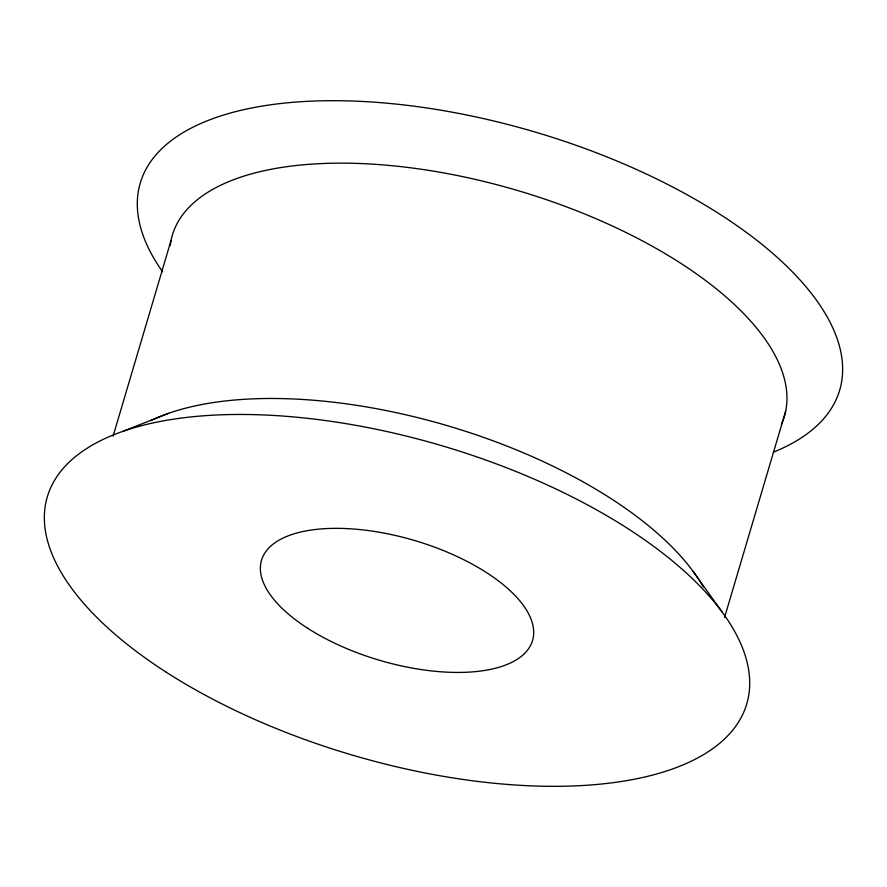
<?xml version="1.0" encoding="UTF-8"?>
<svg xmlns="http://www.w3.org/2000/svg" width="887" height="887" viewBox="0 0 887 887"><rect width="100%" height="100%" fill="white"/><g stroke="black" fill="none" stroke-linecap="round" stroke-linejoin="round"><path stroke-width="1.33" d="M113.081 436.182L171.036 240.51M724.579 617.407L785.671 411.158M122.849 431.359L168.741 413.264M692.924 571.117L721.918 611.764M150.868 420.615A319.132 140.9 16.5 0 1 451.793 427.002A319.132 140.9 16.5 0 1 703.324 586.994M170.226 245.499A319.132 140.9 16.5 0 1 516.046 190.051A319.132 140.9 16.5 0 1 781.436 424.33M162.609 271.821A364.723 161.035 16.5 0 1 535.005 132.008A364.723 161.035 16.5 0 1 773.431 452.159M166.335 672.268A364.723 161.035 16.5 0 0 743.406 712.948A364.723 161.035 16.5 0 0 281.334 415.948A364.723 161.035 16.5 0 0 166.335 672.268M307.634 628.24A141.332 62.4 16.5 0 0 531.246 644.006A141.332 62.4 16.5 0 0 352.194 528.918A141.332 62.4 16.5 0 0 307.634 628.24"/></g></svg>
